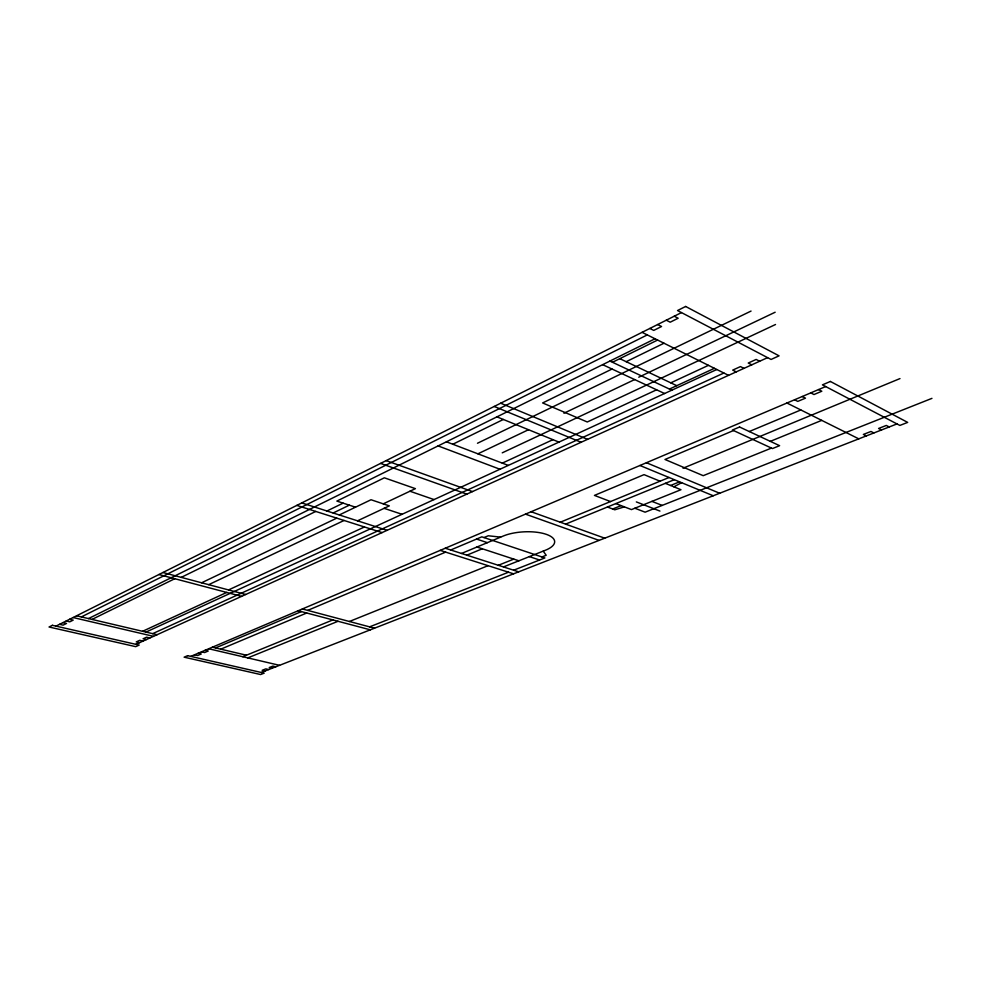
<?xml version="1.0" encoding="UTF-8"?>
<svg xmlns="http://www.w3.org/2000/svg" width="981" height="981" viewBox="0 0 981 981"><rect width="100%" height="100%" fill="white"/><g stroke="black" fill="none" stroke-linecap="round" stroke-linejoin="round"><path stroke-width="1.47" d="M673.873 486.821L681.636 482.701M55.966 626.123L681.464 312.596M81.349 616.914L647.301 334.913M88.462 618.582L655.05 338.776M612.475 362.271L657.613 340.051M92.006 619.416L174.79 578.716M181.252 577.368L315.735 511.444M452.805 444.246L503.339 419.463M626.197 361.695L664.002 343.227M612.046 369.04L542.628 402.946L587.276 421.989L656.62 389.8M326.943 511.003L343.117 503.13M333.148 512.989L349.322 505.166M477.477 443.253L751.054 311.063M339.291 514.964L371.026 499.746L389.334 505.877L357.513 520.813M201.62 582.775L336.753 518.14M477.894 453.823L528.514 429.715M638.741 377.207L775.162 312.228M563.928 413.234L634.646 379.561M208.708 584.664L344.061 520.47M383.264 503.842L415.404 488.648L384.344 477.808L336.863 501.083L355.49 507.189M502.247 452.842L775.53 324.503M670.771 382.848L708.441 365.349M228.524 589.937L364.454 526.969M502.297 463.13L552.953 439.66M142.601 631.298L226.734 592.438M669.459 389.052L714.413 368.316M145.961 632.095L716.792 369.506M152.656 633.665L723.88 373.025M135.881 644.333L767.583 357.648M190.78 656.387L825.671 386.551M215.513 647.951L301.375 611.592M307.691 610.39L445.644 552.119M450.708 549.985L481.83 536.84L544.86 557.931L513.639 570.206M733.506 430.536L664.983 459.476L703.218 475.675L771.458 448.084M484.013 537.563L488.256 535.773L500.629 537.134M220.737 649.177L306.71 613.002M749.251 431.53L800.839 409.96M461.511 553.456L503.327 536.006A30.092 11.208 -2.8 0 1 546.11 534.277A30.092 11.208 -2.8 0 1 545.35 550.267L503.461 566.932M466.87 555.172L482.296 548.784M683.021 468.219L899.982 378.58M560.298 522.211L669.042 477.502M565.583 524.124L674.315 479.684M242.748 656.718L332.878 619.918M770.318 441.352L821.722 420.371M612.684 509.004L621.071 505.607M670.587 485.485L679.551 481.843M247.801 657.895L338.028 621.28M349.395 621.488L488.084 565.669M498.323 565.289L513.774 559.109M931.95 398.36L645.118 512.18L634.854 508.232M541.941 556.95L546.196 555.271L543.204 551.126M369.579 626.859L508.55 572.205M261.289 672.463L896.965 423.927M624.357 506.858L614.78 509.801L607.435 507.018M194.532 654.793L197.672 655.504L201.24 653.996L198.113 653.272M265.115 670.967L262.185 670.305L265.826 668.87L268.745 669.545M59.559 624.333L63.115 625.142L66.524 623.438L62.956 622.616M139.572 642.653L136.261 641.905L139.768 640.299L143.079 641.071M205.09 650.305L208.23 651.028L204.612 652.561L201.485 651.838M275.808 666.786L272.877 666.111L269.26 667.534L272.191 668.208M69.626 619.281L73.195 620.115L69.749 621.831L66.181 621.01M149.897 637.969L146.574 637.196L143.079 638.79L146.39 639.563M208.72 648.76L279.548 665.326M73.097 617.54L153.502 636.338M212.374 647.215L246.427 655.21M76.579 615.798L157.095 634.707M298.175 610.746L370.34 629.827M158.922 574.523L241.584 596.362M302.344 608.968L374.558 628.183M162.944 572.512L245.704 594.498M296.814 505.399L382.087 532.597M440.187 550.378L513.59 573.824M445.251 548.232L518.679 571.825M301.768 502.922L387.115 530.316M476.938 547.018L518.912 560.789M384.098 508.33L402.038 514.289M476.558 539.06L487.385 542.665M529.384 556.619L539.575 560.004M409.948 491.223L434.031 499.574M380.591 463.412L466.846 494.13M525.473 514.13L599.084 540.396M531.126 511.739L604.737 538.177M386.158 460.616L472.474 491.579M438.102 445.914L499.954 469.249M446.416 441.806L508.293 465.411M610.525 501.561L594.449 495.405L644.039 474.645L660.078 481.193M615.81 503.584L631.47 509.593L680.961 489.715L665.351 483.339M636.326 501.904L659.943 511.089M651.924 501.377L662.187 505.411M496.938 416.864L558.962 442.112M639.943 465.485L713.236 495.761M494.216 406.453L581.095 442.284M646.43 462.725L719.674 493.247M500.678 403.203L587.57 439.341M602.641 364.662L664.591 393.516M609.912 361.069L671.838 390.18M619.808 358.666L676.767 385.68M642.089 332.326L728.564 375.355M786.921 403.019L858.78 438.85M794.549 399.782L797.774 401.401L805.462 398.151L802.237 396.508M866.297 435.907L863.378 434.436L870.956 431.468L873.875 432.952M649.827 328.451L653.738 330.413L661.537 326.514L657.626 324.539M736.228 371.873L732.721 370.107L740.471 366.587L743.978 368.365M751.777 364.822L748.27 363.031L756.155 359.438L759.65 361.253M810.76 392.89L813.985 394.546L821.796 391.235L818.571 389.567M881.514 429.96L878.596 428.464L886.297 425.447L889.203 426.956M666.295 320.198L670.195 322.197L678.141 318.236L674.241 316.213M52.41 625.314L49.05 627.006L135.697 646.651L139.167 645.081L52.41 625.314M685.633 306.464L677.54 310.536L771.066 359.463L779.061 355.845L685.633 306.464M187.641 655.676L184.121 657.172L260.603 674.536L264.196 673.138L187.641 655.676M830.392 381.462L822.446 384.859L899.859 425.435L907.67 422.394L830.392 381.462M739.576 427.005L732.427 430.034L772.488 448.55L779.601 445.681L739.576 427.005"/></g></svg>
